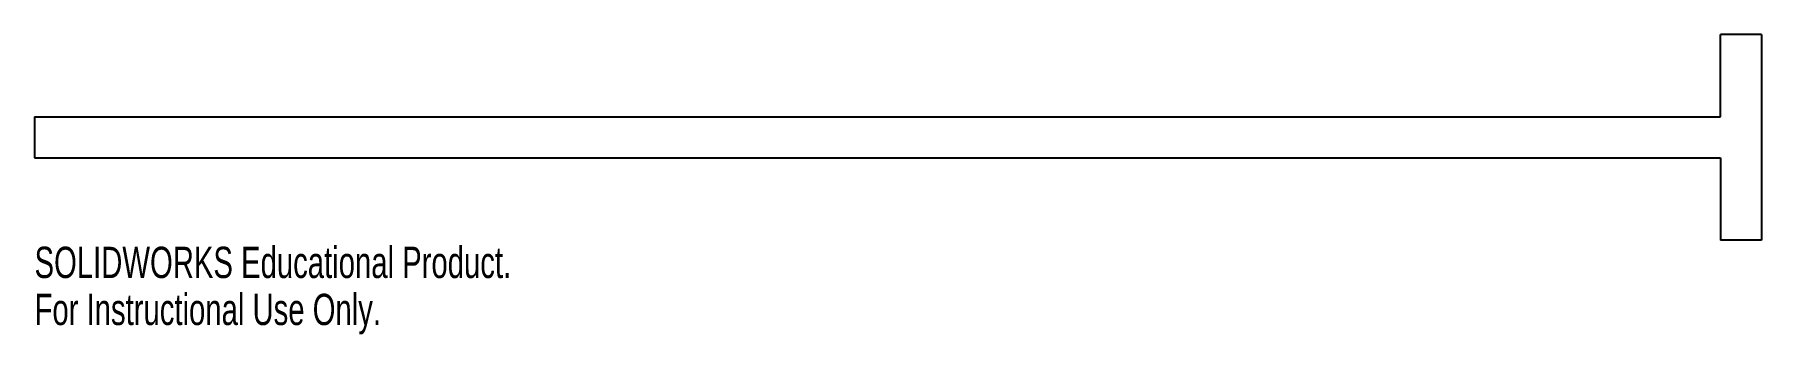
# Model space of a CAD drawing. Header units: inches. Extents: x -5.3 to 5.3, y -1.2 to 0.6.
import ezdxf

# ---------------------------------------------------------------- set-up
doc = ezdxf.new("R2010")
doc.units = ezdxf.units.IN
doc.header["$MEASUREMENT"] = 0
doc.styles.add('SLDTEXTSTYLE0', font='TXT', dxfattribs={"width": 0.7})

msp = doc.modelspace()

# ---------------------------------------------------------------- linework, layer by layer
at = {"color": 7, "linetype": 'Continuous', "lineweight": 25}
for p, q in [((5.005, 0.125), (5.005, 0.625)), ((5.255, 0.625), (5.005, 0.625)), ((5.255, 0.625), (5.255, -0.625)), ((-5.255, 0.125), (-5.255, -0.125)), ((-5.255, 0.125), (5.005, 0.125)), ((-5.255, -0.125), (5.005, -0.125)), ((5.005, -0.125), (5.005, -0.625)), ((5.255, -0.625), (5.005, -0.625))]:
    msp.add_line(p, q, dxfattribs=at)

# ---------------------------------------------------------------- texts
at = {"color": 7, "linetype": 'Continuous', "char_height": 0.1903, "attachment_point": 1, "style": 'SLDTEXTSTYLE0'}
for s, insert in [('SOLIDWORKS Educational Product.', (-5.255, -0.665)), ('For Instructional Use Only.', (-5.255, -0.951))]:
    msp.add_mtext(s, dxfattribs=dict(at, insert=insert))

doc.saveas('drawing.dxf')
